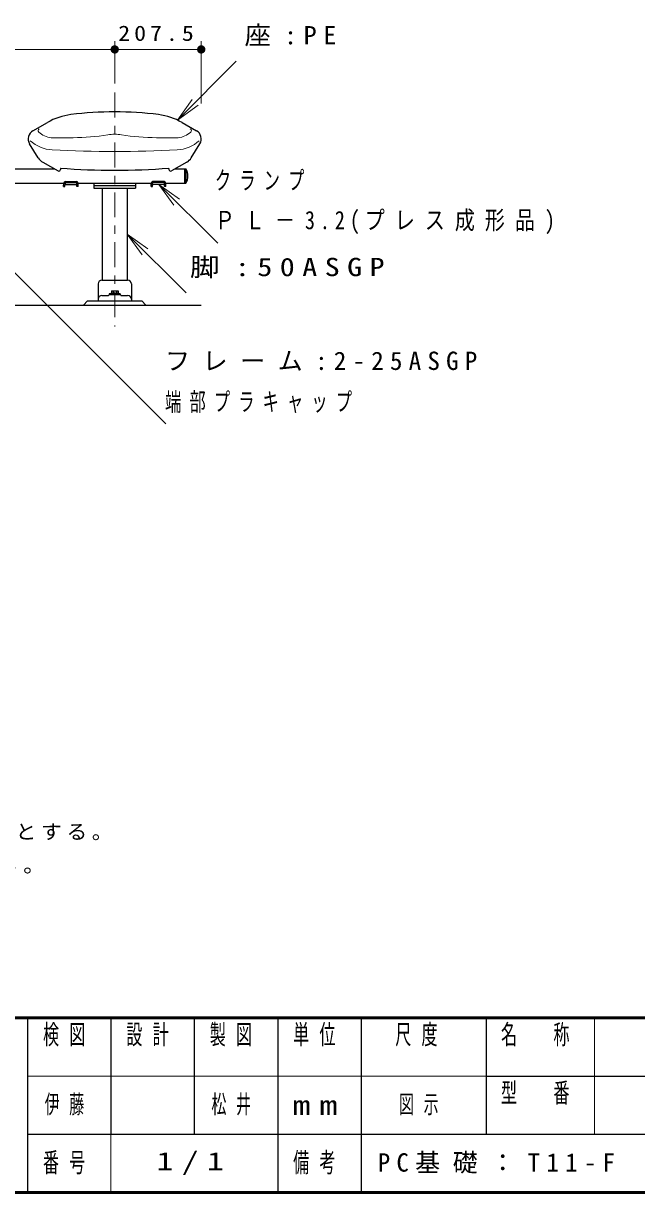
# Model space of a CAD drawing. Units: millimetres on the paper, scale 1:20. Extents: x -365 to 12, y -38 to 257.
# Drawn here: x -238 to -164.5, y 0 to 140.4 of the extents above; entities that cross this region are included whole.
import ezdxf

# ---------------------------------------------------------------- set-up
doc = ezdxf.new("R2010")
doc.units = ezdxf.units.MM
doc.linetypes.add('USER2', pattern=[6, 3, -1, 1, -1])
doc.layers.add('LY_1', color=7, linetype='Continuous', lineweight=25)
doc.layers.add('LY_2', color=7, linetype='Continuous', lineweight=13)
doc.styles.add('ＭＳ ゴシック', font='')
doc.styles.get('ＭＳ ゴシック').set_extended_font_data('MS Gothic')

# ---------------------------------------------------------------- blocks, each defined once
blk = doc.blocks.new('open_arrow')
at = {"color": 0, "linetype": 'Continuous', "lineweight": -2}
blk.add_lwpolyline([(7.5, 1.25), (0, 0), (7.5, -1.25)], dxfattribs=at)
blk = doc.blocks.new('filled_dot')
at = {"color": 0, "linetype": 'Continuous', "lineweight": -2, "const_width": 1.25}
blk.add_lwpolyline([(-0.625, 0, 1), (0.625, 0, 1)], format="xyb", close=True, dxfattribs=at)

msp = doc.modelspace()

# ---------------------------------------------------------------- linework, layer by layer
at = {"layer": 'LY_1', "lineweight": 13}
for p, q in [((-227.048, 133.177), (-227.048, 138.26)), ((-216.673, 130.76), (-216.673, 138.26)), ((-298.298, 137.26), (-227.048, 137.26)), ((-227.048, 137.26), (-216.673, 137.26)), ((-219.534, 128.781), (-212.463, 135.852)), ((-234.67, 126.66), (-232.048, 126.66)), ((-222.048, 126.66), (-219.426, 126.66)), ((-249.823, 121.21), (-220.935, 92.323)), ((-221.74, 121.05), (-214.669, 113.979)), ((-225.536, 115.088), (-218.465, 108.016))]:
    msp.add_line(p, q, dxfattribs=at)
at = {"layer": 'LY_1', "linetype": 'USER2', "lineweight": 13}
msp.add_line((-227.048, 132.102), (-227.048, 103.985), dxfattribs=at)
at = {"layer": 'LY_1'}
for p, q in [((-236.869, 127.48), (-235.125, 128.487)), ((-218.971, 128.487), (-217.227, 127.48)), ((-236.227, 124.246), (-237.261, 125.944)), ((-217.869, 124.246), (-216.835, 125.944)), ((-235.681, 123.718), (-233.843, 122.686)), ((-218.415, 123.718), (-220.253, 122.686)), ((-243.603, 122.91), (-234.243, 122.91)), ((-233.548, 122.91), (-233.548, 122.859)), ((-220.548, 122.91), (-220.548, 122.859)), ((-219.853, 122.91), (-218.523, 122.91)), ((-218.673, 122.91), (-218.673, 121.21)), ((-218.523, 122.91), (-218.523, 121.21)), ((-244.686, 121.21), (-233.163, 121.21)), ((-233.173, 120.804), (-233.163, 121.21)), ((-233.173, 120.8), (-233.013, 120.8)), ((-233.013, 120.8), (-233.004, 121.169)), ((-232.963, 121.393), (-231.633, 121.393)), ((-232.909, 121.05), (-231.687, 121.05)), ((-232.904, 121.267), (-231.692, 121.267)), ((-231.583, 120.8), (-231.592, 121.169)), ((-231.423, 120.8), (-231.583, 120.8)), ((-231.433, 121.21), (-222.665, 121.21)), ((-231.423, 120.804), (-231.433, 121.21)), ((-229.548, 121.21), (-229.548, 120.61)), ((-229.548, 120.91), (-224.548, 120.91)), ((-224.548, 121.21), (-224.548, 120.61)), ((-222.676, 120.8), (-222.515, 120.8)), ((-222.675, 120.804), (-222.665, 121.21)), ((-222.516, 120.8), (-222.506, 121.169)), ((-221.135, 121.393), (-222.466, 121.393)), ((-221.189, 121.05), (-222.412, 121.05)), ((-221.195, 121.267), (-222.406, 121.267)), ((-221.086, 120.8), (-221.095, 121.169)), ((-220.926, 120.8), (-221.086, 120.8)), ((-220.926, 120.804), (-220.936, 121.21)), ((-220.936, 121.21), (-218.523, 121.21)), ((-229.548, 120.61), (-224.548, 120.61)), ((-228.561, 120.61), (-228.561, 109.56)), ((-225.536, 120.61), (-225.536, 109.56)), ((-228.598, 109.56), (-225.498, 109.56)), ((-229.048, 109.11), (-229.048, 107.06)), ((-227.443, 108.28), (-227.443, 108.005)), ((-227.443, 108.28), (-226.653, 108.28)), ((-227.246, 108.28), (-227.246, 108.005)), ((-226.851, 108.28), (-226.851, 108.005)), ((-226.653, 108.28), (-226.653, 108.005)), ((-225.048, 109.11), (-225.048, 107.06)), ((-230.298, 107.06), (-230.798, 106.56)), ((-230.298, 107.06), (-223.798, 107.06)), ((-229.048, 107.26), (-229.048, 107.06)), ((-228.598, 107.71), (-227.84, 107.71)), ((-227.727, 107.781), (-227.769, 107.74)), ((-227.698, 107.925), (-227.698, 107.81)), ((-226.398, 107.925), (-227.698, 107.925)), ((-226.398, 107.81), (-227.698, 107.81)), ((-227.498, 108.005), (-227.498, 107.925)), ((-227.498, 108.005), (-226.598, 108.005)), ((-226.598, 108.005), (-226.598, 107.925)), ((-226.398, 107.925), (-226.398, 107.81)), ((-226.327, 107.74), (-226.369, 107.781)), ((-226.257, 107.71), (-225.498, 107.71)), ((-225.048, 107.26), (-225.048, 107.06)), ((-223.798, 107.06), (-223.298, 106.56)), ((-294.548, 106.56), (-216.673, 106.56))]:
    msp.add_line(p, q, dxfattribs=at)
for centre, radius, start, end in [((-231.375, 121.992), 7.5, 97.10178, 120.00002), ((-227.048, 87.26), 42.5, 82.89822, 97.10179), ((-222.721, 121.992), 7.5, 60, 82.89822), ((-236.315, 126.52), 1.108, 119.99989, 211.33714), ((-217.781, 126.52), 1.108, 328.66284, 60.00001), ((-234.946, 125.026), 1.5, 211.33708, 240.67284), ((-219.15, 125.026), 1.5, 299.32721, 328.66286), ((-233.746, 122.859), 0.198, 240.67326, 0), ((-227.048, 207.385), 84.625, 265.59479, 274.40519), ((-233.448, 122.91), 0.1, 108.59698, 179.99996), ((-220.648, 122.91), 0.1, 0, 71.40304), ((-220.35, 122.859), 0.198, 179.99996, 299.32681), ((-219.843, 122.06), 1.57, 327.22101, 32.77916), ((-232.963, 121.193), 0.2, 89.99998, 178.56127), ((-232.909, 120.95), 0.1, 90.00004, 178.56127), ((-232.904, 121.167), 0.1, 90.00004, 178.56127), ((-231.692, 121.167), 0.1, 1.43875, 89.99998), ((-231.687, 120.95), 0.1, 1.43876, 89.99998), ((-231.633, 121.193), 0.2, 1.43875, 89.99998), ((-222.466, 121.193), 0.2, 90.00002, 178.56125), ((-222.412, 120.95), 0.1, 90.00002, 178.56124), ((-222.406, 121.167), 0.1, 90.00002, 178.56125), ((-221.195, 121.167), 0.1, 1.43873, 89.99996), ((-221.189, 120.95), 0.1, 1.43873, 89.99996), ((-221.135, 121.193), 0.2, 1.43873, 90.00002), ((-228.598, 109.11), 0.45, 89.99998, 179.99996), ((-225.498, 109.11), 0.45, 0, 89.99998), ((-228.598, 107.26), 0.45, 89.99998, 179.99996), ((-227.84, 107.81), 0.1, 269.99996, 315), ((-227.657, 107.71), 0.1, 89.99998, 134.99996), ((-226.44, 107.71), 0.1, 44.99995, 89.99998), ((-226.257, 107.81), 0.1, 224.99952, 269.99996), ((-225.498, 107.26), 0.45, 0, 89.99998)]:
    msp.add_arc(centre, radius, start, end, dxfattribs=at)
at = {"layer": 'LY_1', "lineweight": 13}
for centre, radius, start, end in [((-235.99, 127.526), 0.25, 120.00003, 227.78011), ((-234.343, 129.34), 2.7, 227.77998, 263.04697), ((-232.048, 151.723), 25.062, 270.00002, 279.57394), ((-227.048, 122.079), 5, 80.4261, 99.57392), ((-222.048, 151.723), 25.062, 260.42604, 270.00002), ((-219.753, 129.34), 2.7, 276.95301, 312.21997), ((-218.107, 127.526), 0.25, 312.22012, 60.00007), ((-234.343, 129.34), 4.15, 227.00854, 267.17076), ((-227.048, 276.96), 151.95, 267.17081, 272.82917), ((-219.753, 129.34), 4.15, 272.82916, 312.99139)]:
    msp.add_arc(centre, radius, start, end, dxfattribs=at)
at = {"layer": 'LY_2', "lineweight": 50}
for p, q in [((-365, 21), (0, 21)), ((-365, 0), (0, 0))]:
    msp.add_line(p, q, dxfattribs=at)
at = {"layer": 'LY_2', "color": 211, "lineweight": 25}
for p, q in [((-237.5, 21), (-237.5, 0)), ((-227.5, 21), (-227.5, 7)), ((-217.5, 21), (-217.5, 7)), ((-207.5, 21), (-207.5, 0)), ((-197.5, 21), (-197.5, 7)), ((-182.5, 21), (-182.5, 7)), ((-182.5, 14), (-70, 14)), ((-237.5, 7), (0, 7))]:
    msp.add_line(p, q, dxfattribs=at)
at = {"layer": 'LY_2'}
for p, q in [((-169.5, 21), (-169.5, 7)), ((-237.5, 14), (-182.5, 14)), ((-227.5, 7), (-227.5, 0))]:
    msp.add_line(p, q, dxfattribs=at)
at = {"layer": 'LY_2', "lineweight": 25}
msp.add_line((-197.5, 7), (-197.5, 0), dxfattribs=at)

# ---------------------------------------------------------------- block references
at = {"layer": 'LY_1', "lineweight": 13, "xscale": 0.4, "yscale": 0.4}
for name, p, rotation in [('filled_dot', (-227.048, 137.26), 180), ('filled_dot', (-216.673, 137.26), 180), ('open_arrow', (-219.534, 128.781), 45), ('open_arrow', (-221.74, 121.05), 315), ('open_arrow', (-225.536, 115.088), 315)]:
    msp.add_blockref(name, p, dxfattribs=dict(at, rotation=rotation))

# ---------------------------------------------------------------- texts
at = {"layer": 'LY_1', "style": 'ＭＳ ゴシック'}
for s, insert, char_height, attachment_point in [('\\T1.5;\\W1.05;座:PE', (-211.473, 138.852), 2.199, 4), ('\\T1.33;\\W1.15;207.5', (-221.861, 138.26), 1.833, 8), ('\\T1.5;\\W0.65;クランプ', (-215.03, 121.479), 2.199, 4), ('\\T1.5;\\W0.8;ＰＬ－3.2(プレス成形品)', (-215.03, 116.479), 2.199, 4), ('\\T1.5;\\W1.2;脚:50ASGP', (-218.033, 111.016), 2.199, 4), ('\\T1.5;フレーム:2-25ASGP', (-221.008, 99.823), 2.199, 4), ('\\T1.5;\\W0.65;端部プラキャップ', (-221.008, 94.823), 2.199, 4), ('\\T1.21;\\W1.05;鋼材は、電気亜鉛メッキ処理の上、ポリエステル樹脂粉体塗装(ウォームグレー）仕上げとする。', (-359.424, 41.984), 1.76, 7), ('\\T1.21;\\W1.1;ベンチ座は、PE(高密度ポリエチレン)ブロー成形品とし、寸法許容差は±２％とする。', (-359.424, 37.984), 1.76, 7), ('\\T1.64;\\W0.6;伊藤', (-232.5, 10.5), 2.199, 5), ('\\T1.64;\\W0.6;松井', (-212.5, 10.5), 2.199, 5), ('\\T1.64;\\W0.6;図示', (-190, 10.5), 2.199, 5), ('\\T1.5;\\W1.35;1/1', (-217.5, 3.5), 2.199, 5), ('\\T1.5;PC基礎：T11-F', (-195.5, 3.5), 2.199, 4)]:
    msp.add_mtext(s, dxfattribs=dict(at, insert=insert, char_height=char_height, attachment_point=attachment_point))
at = {"layer": 'LY_2', "color": 4, "char_height": 2.346, "style": 'ＭＳ ゴシック'}
for s, insert, attachment_point in [('\\T1.64;\\W0.6;検図', (-232.5, 20.167), 2), ('\\T1.64;\\W0.6;設計', (-222.5, 20.167), 2), ('\\T1.64;\\W0.6;製図', (-212.5, 20.167), 2), ('\\T1.64;\\W0.6;単位', (-202.5, 20.167), 2), ('\\T1.64;\\W0.6;尺度', (-190.25, 20.167), 2), ('\\T1.64;\\W0.6;名\u3000称', (-176, 20.167), 2), ('\\T1.64;\\W0.6;型\u3000番', (-176, 13.167), 2), ('\\T1.5;\\W1.35;mm', (-202.5, 10.5), 5), ('\\T1.64;\\W0.6;番号', (-232.5, 3.5), 5), ('\\T1.64;\\W0.6;備考', (-202.5, 3.5), 5)]:
    msp.add_mtext(s, dxfattribs=dict(at, insert=insert, attachment_point=attachment_point))

doc.saveas('drawing.dxf')
